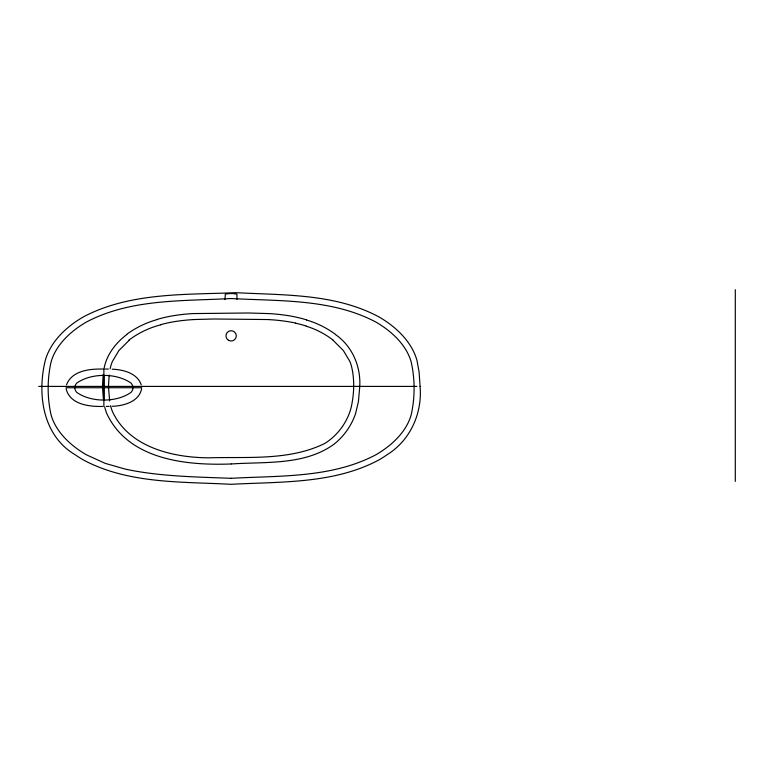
<?xml version="1.0" encoding="UTF-8"?>
<svg xmlns="http://www.w3.org/2000/svg" width="774" height="774" viewBox="0 0 774 774"><rect width="100%" height="100%" fill="white"/><g stroke="black" fill="none" stroke-linecap="round" stroke-linejoin="round"><path stroke-width="1.16" d="M103.88 369.053L103.88 406.427M102.478 386.023L103.203 374.442M108.466 386.265L109.163 375.08M225.011 299.557L225.321 294.11L229.317 293.578A45.608 45.608 0 0 1 231.126 293.588A45.608 45.608 0 0 1 232.935 293.578L236.931 294.11L236.96 299.412M359.765 386.623L358.41 401.648L355.547 413.722A66.748 66.748 0 0 1 333.768 444.402C304.288 465.522 265.676 461.633 231.291 463.965M141.632 388.732C139.097 401.783 123.772 405.876 112.23 406.302M103.919 369.343C106.212 355.121 115.568 343.066 126.81 334.523M110.121 368.859L110.856 365.841A38.971 38.971 0 0 1 112.394 361.439L118.838 350.612L129.161 340.289M66.487 384.881C71.818 370.659 89.503 368.782 102.71 369.053M160.528 324.703L165.123 323.513A133.012 133.012 0 0 1 171.306 322.197A180.003 180.003 0 0 1 193.21 319.614M193.21 319.556L213.711 318.994L269.042 319.556M231.32 298.512C182.78 301.231 130.99 298.619 86.698 321.887A102.749 102.749 0 0 0 78.948 326.754C68.122 334.32 58.321 344.082 53.038 356.359A45.84 45.84 0 0 0 51.026 362.184C47.195 379.337 47.204 397.488 51.026 414.651A45.84 45.84 0 0 0 53.038 420.476C58.321 432.753 68.122 442.515 78.948 450.071A102.749 102.749 0 0 0 86.698 454.938L105.158 463.345L124.759 468.967A228.553 228.553 0 0 0 131.474 470.379C164.378 476.561 197.98 477.007 231.32 478.322M230.923 478.322C279.462 475.584 331.262 478.216 375.554 454.948A102.749 102.749 0 0 0 383.304 450.081C394.121 442.515 403.931 432.753 409.214 420.476A45.84 45.84 0 0 0 411.226 414.651C415.048 397.488 415.048 379.337 411.226 362.184A45.84 45.84 0 0 0 409.214 356.359C403.931 344.082 394.13 334.32 383.304 326.754A102.749 102.749 0 0 0 375.554 321.887C331.253 298.619 279.472 301.231 230.923 298.512M109.192 406.398L106.27 406.427M231.145 463.974C186.099 465.648 128.697 459.862 106.909 413.848A47.533 47.533 0 0 1 105.177 408.749L104.722 407.027M102.71 406.427C89.126 406.795 69.786 404.473 66.129 388.732M105.448 369.053L108.341 369.063M38.7 386.4L416.857 386.4M66.022 387.735L141.739 387.735M112.23 369.179C123.327 369.653 137.279 373.155 141.274 384.881M295.591 323.155L301.725 324.703A106.928 106.928 0 0 1 306.262 326.086M306.543 319.875L304.946 319.391A121.092 121.092 0 0 0 300.128 318.075A134.415 134.415 0 0 0 293.675 316.624A145.909 145.909 0 0 0 290.434 316.015A188.875 188.875 0 0 0 269.42 313.615L248.531 312.996L192.823 313.576A188.875 188.875 0 0 0 171.809 315.976A132.954 132.954 0 0 0 157.296 319.372M335.442 334.523C352.102 346.046 360.781 366.025 359.775 386.023M333.081 340.289L343.414 350.612L349.858 361.439A38.971 38.971 0 0 1 351.386 365.841C354.753 379.328 354.192 393.589 351.251 407.105A55.273 55.273 0 0 1 349.877 411.787L349.326 413.326A61.127 61.127 0 0 1 331.34 438.674L328.795 440.725A54.025 54.025 0 0 1 324.77 443.454C289.07 461.014 247.341 456.641 208.68 457.821C172.544 457.579 129.161 447.343 112.462 411.604A41.67 41.67 0 0 1 110.943 407.134L110.547 405.605M109.637 400.951L108.466 386.497M103.474 400.148L102.478 386.768M103.88 375.651L103.88 399.829M735.3 289.689L735.3 481.409M128.997 340.076A88.884 88.884 0 0 1 160.576 324.887M306.233 326.193A85.875 85.875 0 0 1 333.188 340.163M269.042 319.643A174.411 174.411 0 0 1 295.61 323.058M126.684 334.358A94.525 94.525 0 0 1 157.345 319.527M306.514 319.991A93.509 93.509 0 0 1 335.539 334.387M420.079 386.381C422.411 413.335 410.297 440.396 387.01 454.783A107.451 107.451 0 0 1 378.689 460.056C333.575 484.06 280.691 481.602 231.126 484.311C181.551 481.602 128.678 484.05 83.563 460.056A107.451 107.451 0 0 1 75.242 454.793C42.705 435.714 37.026 394.324 45.24 360.597A51.848 51.848 0 0 1 47.514 354.028C53.222 340.695 63.778 330.024 75.533 321.829A108.621 108.621 0 0 1 83.737 316.682C130.303 292.33 184.783 294.836 235.828 292.678C283.806 295.242 334.89 293.452 378.515 316.682A108.621 108.621 0 0 1 386.719 321.829C398.475 330.024 409.02 340.695 414.729 354.028A51.848 51.848 0 0 1 417.002 360.597L419.102 372.091L420.079 386.381M74.914 386.623L74.855 386.923A11.745 11.745 0 0 0 74.73 387.735A11.745 11.745 0 0 0 74.855 388.558L75.155 389.719A6.705 6.705 0 0 0 75.494 390.541L76.133 391.586A9.83 9.83 0 0 0 76.723 392.35C91.071 402.635 116.69 402.644 131.038 392.35A9.83 9.83 0 0 0 131.638 391.586L132.267 390.541A6.705 6.705 0 0 0 132.606 389.719L132.905 388.558A11.745 11.745 0 0 0 133.031 387.735A11.745 11.745 0 0 0 132.905 386.923L132.606 385.762A6.705 6.705 0 0 0 132.267 384.939L131.638 383.894A9.83 9.83 0 0 0 131.038 383.13C116.69 372.826 91.071 372.826 76.723 383.13A9.83 9.83 0 0 0 76.133 383.894L75.494 384.939A6.705 6.705 0 0 0 75.155 385.762L74.914 386.623M228.543 340.328A5.157 5.157 0 0 0 236.283 335.858A5.157 5.157 0 0 0 228.543 331.398A5.157 5.157 0 0 0 228.543 340.328"/></g></svg>
